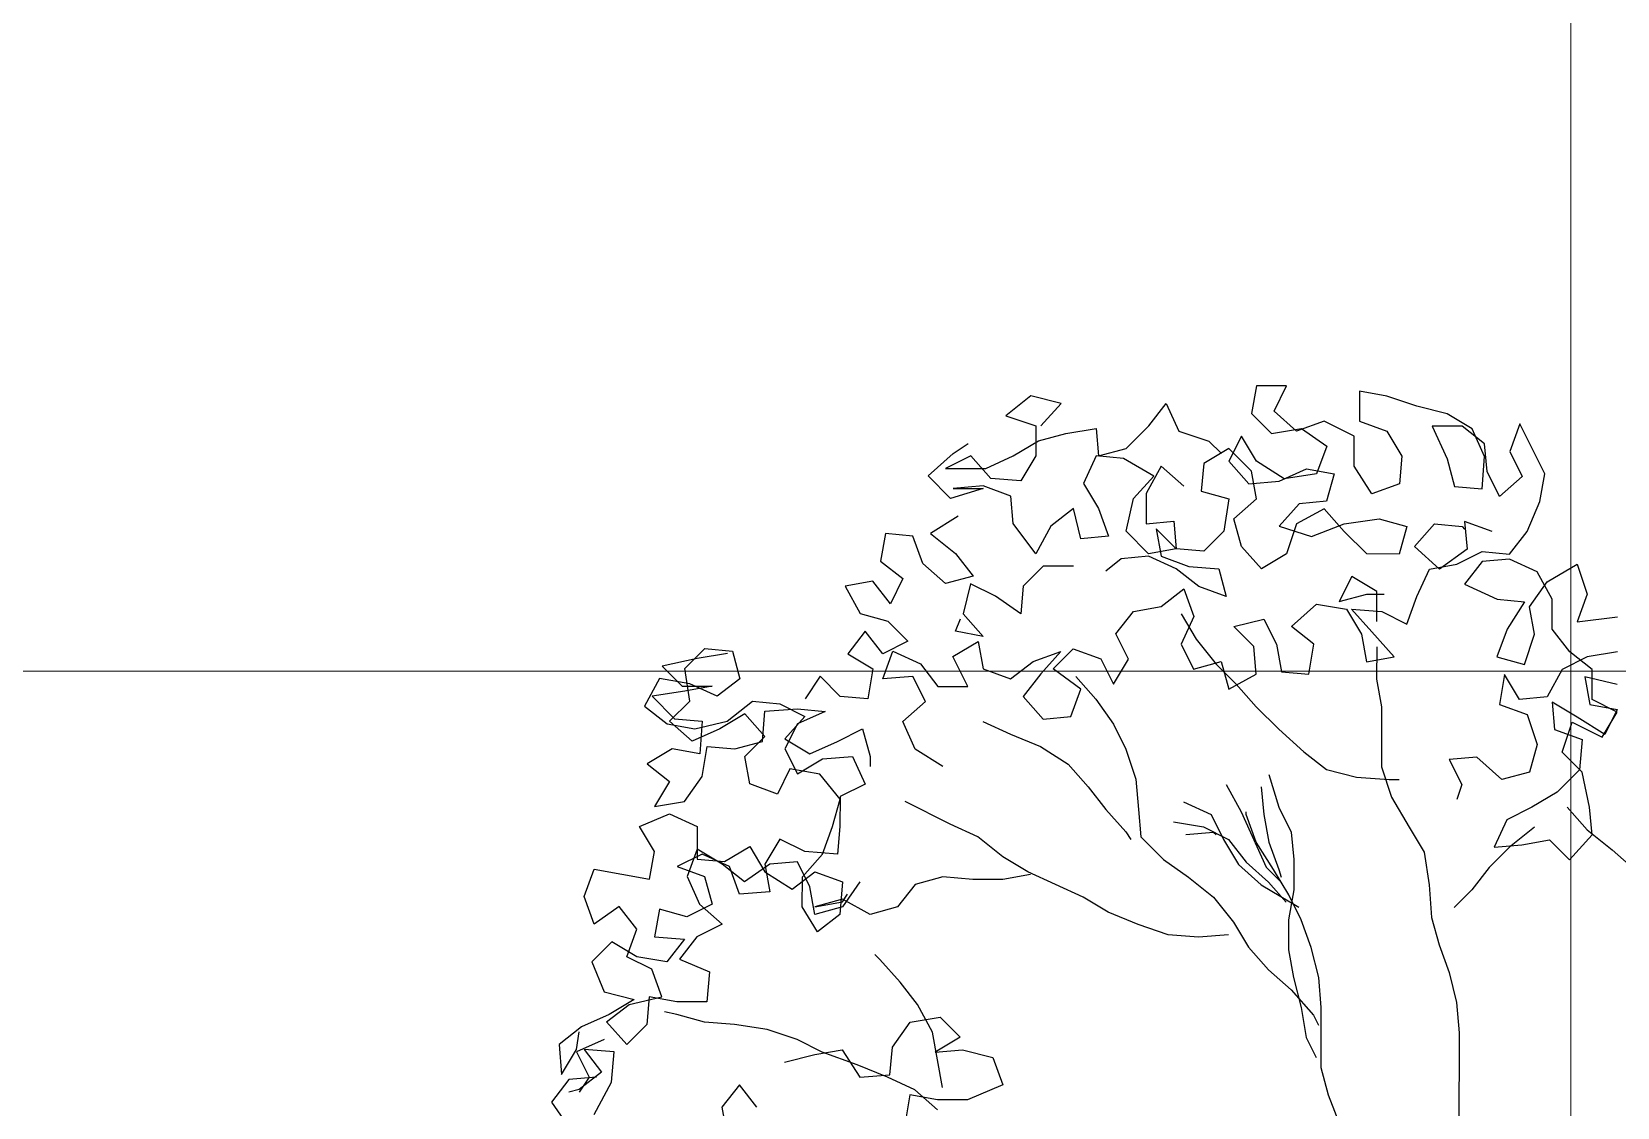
# Model space of a CAD drawing. Header units: millimetres. Extents: x 684983 to 685377, y 990360 to 990509.
# Drawn here: x 685137.092 to 685138.004, y 990431.787 to 990432.406 of the extents above; entities that cross this region are included whole.
import ezdxf

# ---------------------------------------------------------------- set-up
doc = ezdxf.new("R2010")
doc.units = ezdxf.units.MM
doc.layers.add('grid', color=8, linetype='Continuous', lineweight=9)
doc.layers.add('TEAK', color=7, linetype='Continuous')

# ---------------------------------------------------------------- blocks, each defined once
blk = doc.blocks.new('A$C25655A80')
at = {"color": 62}
for p, q in [((-0.44135, 1.98261), (-0.44328, 1.97204)), ((-0.42981, 1.9826), (-0.44135, 1.98261)), ((-0.43463, 1.97299), (-0.42981, 1.9826)), ((-0.52787, 1.97884), (-0.53749, 1.97116)), ((-0.51633, 1.97595), (-0.52787, 1.97884)), ((-0.52403, 1.9673), (-0.51633, 1.97595)), ((-0.40193, 1.98065), (-0.40194, 1.96911)), ((-0.39136, 1.97872), (-0.40193, 1.98065)), ((-0.37983, 1.97486), (-0.39136, 1.97872)), ((-0.53749, 1.97116), (-0.52595, 1.96731)), ((-0.4827, 1.96727), (-0.47596, 1.97591)), ((-0.47596, 1.97591), (-0.47116, 1.96533)), ((-0.44328, 1.97204), (-0.43559, 1.96434)), ((-0.42598, 1.96529), (-0.43463, 1.97299)), ((-0.3683, 1.97197), (-0.37983, 1.97486)), ((-0.35869, 1.96619), (-0.3683, 1.97197)), ((-0.52595, 1.96731), (-0.52596, 1.95577)), ((-0.525, 1.96154), (-0.51442, 1.96441)), ((-0.51442, 1.96441), (-0.50288, 1.96632)), ((-0.50288, 1.96632), (-0.50193, 1.95575)), ((-0.49136, 1.95862), (-0.4827, 1.96727)), ((-0.47116, 1.96533), (-0.45963, 1.96148)), ((-0.43559, 1.96434), (-0.42406, 1.96625)), ((-0.4154, 1.96913), (-0.42598, 1.96529)), ((-0.42406, 1.96625), (-0.41445, 1.95951)), ((-0.40387, 1.96335), (-0.4154, 1.96913)), ((-0.40194, 1.96911), (-0.39137, 1.96526)), ((-0.39137, 1.96526), (-0.38561, 1.95564)), ((-0.37407, 1.96717), (-0.36831, 1.95466)), ((-0.36253, 1.96716), (-0.37407, 1.96717)), ((-0.35389, 1.96042), (-0.36253, 1.96716)), ((-0.35389, 1.95561), (-0.35869, 1.96619)), ((-0.34042, 1.9681), (-0.34428, 1.95753)), ((-0.33083, 1.94886), (-0.34042, 1.9681)), ((-0.55769, 1.95676), (-0.55192, 1.9606)), ((-0.53462, 1.95578), (-0.525, 1.96154)), ((-0.50193, 1.95575), (-0.49136, 1.95862)), ((-0.45194, 1.95859), (-0.46156, 1.95283)), ((-0.45963, 1.96148), (-0.45483, 1.95667)), ((-0.44713, 1.96339), (-0.45195, 1.95378)), ((-0.4433, 1.94993), (-0.45194, 1.95859)), ((-0.44137, 1.95377), (-0.44713, 1.96339)), ((-0.41445, 1.95951), (-0.41831, 1.94894)), ((-0.40388, 1.95181), (-0.40387, 1.96335)), ((-0.35294, 1.94984), (-0.35389, 1.96042)), ((-0.56731, 1.94812), (-0.55769, 1.95676)), ((-0.55096, 1.95579), (-0.56058, 1.95099)), ((-0.54328, 1.94713), (-0.55096, 1.95579)), ((-0.5452, 1.95098), (-0.53462, 1.95578)), ((-0.52596, 1.95577), (-0.53174, 1.94616)), ((-0.50289, 1.95575), (-0.50771, 1.94518)), ((-0.49232, 1.95478), (-0.50289, 1.95575)), ((-0.48079, 1.94804), (-0.49232, 1.95478)), ((-0.4779, 1.95188), (-0.48368, 1.94131)), ((-0.46926, 1.94418), (-0.4779, 1.95188)), ((-0.46156, 1.95283), (-0.46253, 1.94225)), ((-0.45195, 1.95378), (-0.44426, 1.94512)), ((-0.4308, 1.94703), (-0.44137, 1.95377)), ((-0.39716, 1.94123), (-0.40388, 1.95181)), ((-0.38561, 1.95564), (-0.38659, 1.94507)), ((-0.36831, 1.95466), (-0.36544, 1.94409)), ((-0.35486, 1.94312), (-0.35389, 1.95561)), ((-0.34428, 1.95753), (-0.33948, 1.94791)), ((-0.55866, 1.93946), (-0.56731, 1.94812)), ((-0.56058, 1.95099), (-0.5452, 1.95098)), ((-0.53174, 1.94616), (-0.54328, 1.94713)), ((-0.48849, 1.93939), (-0.48079, 1.94804)), ((-0.44426, 1.94512), (-0.43273, 1.94607)), ((-0.44139, 1.93935), (-0.4433, 1.94993)), ((-0.43273, 1.94607), (-0.42215, 1.95087)), ((-0.41831, 1.94894), (-0.4308, 1.94703)), ((-0.42215, 1.95087), (-0.41158, 1.94894)), ((-0.41158, 1.94894), (-0.41447, 1.93836)), ((-0.34814, 1.94023), (-0.35294, 1.94984)), ((-0.33948, 1.94791), (-0.34814, 1.94023)), ((-0.33276, 1.93829), (-0.33083, 1.94886)), ((-0.54616, 1.94329), (-0.55866, 1.93946)), ((-0.54616, 1.94425), (-0.5577, 1.9433)), ((-0.5577, 1.9433), (-0.54616, 1.94329)), ((-0.53559, 1.9404), (-0.54616, 1.94425)), ((-0.53464, 1.92982), (-0.53559, 1.9404)), ((-0.50771, 1.94518), (-0.50195, 1.93556)), ((-0.48368, 1.94131), (-0.48369, 1.92978)), ((-0.46253, 1.94225), (-0.45196, 1.93936)), ((-0.38659, 1.94507), (-0.39716, 1.94123)), ((-0.36544, 1.94409), (-0.35486, 1.94312)), ((-0.51156, 1.93557), (-0.52022, 1.92885)), ((-0.50869, 1.92403), (-0.51156, 1.93557)), ((-0.50195, 1.93556), (-0.49812, 1.92498)), ((-0.49138, 1.9269), (-0.48849, 1.93939)), ((-0.45196, 1.93936), (-0.45389, 1.92686)), ((-0.45004, 1.93167), (-0.44139, 1.93935)), ((-0.42504, 1.93741), (-0.43274, 1.92877)), ((-0.41543, 1.93548), (-0.42601, 1.92972)), ((-0.41447, 1.93836), (-0.42504, 1.93741)), ((-0.40775, 1.92682), (-0.41543, 1.93548)), ((-0.33758, 1.92676), (-0.33276, 1.93829)), ((-0.55579, 1.93273), (-0.56637, 1.92601)), ((-0.526, 1.91828), (-0.53464, 1.92982)), ((-0.52022, 1.92885), (-0.526, 1.91828)), ((-0.48369, 1.92978), (-0.47312, 1.93073)), ((-0.47985, 1.92785), (-0.47793, 1.91727)), ((-0.47216, 1.92015), (-0.47985, 1.92785)), ((-0.47312, 1.93073), (-0.47216, 1.92015)), ((-0.44717, 1.92109), (-0.45004, 1.93167)), ((-0.43274, 1.92877), (-0.42025, 1.92491)), ((-0.42601, 1.92972), (-0.42987, 1.91819)), ((-0.42025, 1.92491), (-0.40775, 1.92971)), ((-0.40775, 1.92971), (-0.39429, 1.93162)), ((-0.39429, 1.93162), (-0.38372, 1.92872)), ((-0.38372, 1.92872), (-0.38661, 1.91815)), ((-0.38084, 1.92103), (-0.37314, 1.92967)), ((-0.37314, 1.92967), (-0.36257, 1.9287)), ((-0.36257, 1.9287), (-0.36161, 1.92774)), ((-0.3616, 1.93063), (-0.36065, 1.92005)), ((-0.35103, 1.92677), (-0.3616, 1.93063)), ((-0.58367, 1.92602), (-0.5856, 1.91545)), ((-0.5731, 1.92505), (-0.58367, 1.92602)), ((-0.56926, 1.91447), (-0.5731, 1.92505)), ((-0.56637, 1.92601), (-0.55676, 1.91831)), ((-0.49812, 1.92498), (-0.50869, 1.92403)), ((-0.48274, 1.91824), (-0.49138, 1.9269)), ((-0.45389, 1.92686), (-0.46159, 1.91918)), ((-0.39911, 1.91816), (-0.40775, 1.92682)), ((-0.34431, 1.91811), (-0.33758, 1.92676)), ((-0.5856, 1.91545), (-0.57696, 1.90871)), ((-0.55676, 1.91831), (-0.55004, 1.90965)), ((-0.49332, 1.91633), (-0.49909, 1.91153)), ((-0.48274, 1.91728), (-0.49332, 1.91633)), ((-0.47216, 1.92015), (-0.48274, 1.91824)), ((-0.47217, 1.91246), (-0.48274, 1.91728)), ((-0.47793, 1.91727), (-0.46736, 1.91342)), ((-0.46159, 1.91918), (-0.47216, 1.92015)), ((-0.43949, 1.91243), (-0.44717, 1.92109)), ((-0.42987, 1.91819), (-0.43949, 1.91243)), ((-0.38661, 1.91815), (-0.39911, 1.91816)), ((-0.37123, 1.91237), (-0.38084, 1.92103)), ((-0.36065, 1.92005), (-0.37123, 1.91237)), ((-0.3645, 1.91429), (-0.35489, 1.91908)), ((-0.35489, 1.91524), (-0.36163, 1.90659)), ((-0.35489, 1.91908), (-0.34431, 1.91811)), ((-0.34431, 1.91619), (-0.35489, 1.91524)), ((-0.33374, 1.91137), (-0.34431, 1.91619)), ((-0.56062, 1.90678), (-0.56926, 1.91447)), ((-0.55004, 1.90965), (-0.56062, 1.90678)), ((-0.52312, 1.91347), (-0.53082, 1.90579)), ((-0.51158, 1.91346), (-0.52312, 1.91347)), ((-0.46353, 1.90572), (-0.47217, 1.91246)), ((-0.46736, 1.91342), (-0.45583, 1.91245)), ((-0.45583, 1.91245), (-0.45295, 1.90187)), ((-0.40488, 1.90952), (-0.4097, 1.89991)), ((-0.39528, 1.90374), (-0.40488, 1.90952)), ((-0.3799, 1.9018), (-0.37508, 1.91237)), ((-0.37508, 1.91237), (-0.3645, 1.91429)), ((-0.32799, 1.90079), (-0.33374, 1.91137)), ((-0.3299, 1.90753), (-0.31836, 1.91424)), ((-0.31836, 1.91424), (-0.31453, 1.9027)), ((-0.58849, 1.90776), (-0.59907, 1.90585)), ((-0.59907, 1.90585), (-0.59331, 1.89527)), ((-0.58177, 1.8991), (-0.58849, 1.90776)), ((-0.57696, 1.90871), (-0.58177, 1.8991)), ((-0.551, 1.90677), (-0.5539, 1.89523)), ((-0.54139, 1.90195), (-0.551, 1.90677)), ((-0.53082, 1.90579), (-0.53179, 1.89521)), ((-0.47795, 1.89805), (-0.46929, 1.90477)), ((-0.46929, 1.90477), (-0.46546, 1.89419)), ((-0.45295, 1.90187), (-0.46353, 1.90572)), ((-0.39529, 1.8922), (-0.39528, 1.90374)), ((-0.36163, 1.90659), (-0.34914, 1.90081)), ((-0.33664, 1.89792), (-0.3299, 1.90753)), ((-0.53179, 1.89521), (-0.54139, 1.90195)), ((-0.48853, 1.89613), (-0.47795, 1.89805)), ((-0.42797, 1.89031), (-0.41835, 1.89895)), ((-0.41835, 1.89895), (-0.40682, 1.89702)), ((-0.4097, 1.89991), (-0.39912, 1.90278)), ((-0.40682, 1.89702), (-0.40106, 1.8874)), ((-0.40489, 1.89702), (-0.39336, 1.89605)), ((-0.39721, 1.88836), (-0.40489, 1.89702)), ((-0.39912, 1.90278), (-0.39239, 1.90278)), ((-0.38375, 1.89123), (-0.3799, 1.9018)), ((-0.34914, 1.90081), (-0.33856, 1.89984)), ((-0.33856, 1.89984), (-0.3453, 1.88927)), ((-0.33473, 1.88734), (-0.33664, 1.89792)), ((-0.328, 1.88926), (-0.32799, 1.90079)), ((-0.31453, 1.9027), (-0.31838, 1.89213)), ((-0.59331, 1.89527), (-0.58274, 1.89238)), ((-0.58274, 1.89238), (-0.57506, 1.88468)), ((-0.55679, 1.88851), (-0.55486, 1.89331)), ((-0.5539, 1.89523), (-0.54622, 1.88657)), ((-0.49527, 1.88749), (-0.48853, 1.89613)), ((-0.46546, 1.89419), (-0.47028, 1.88362)), ((-0.47026, 1.89516), (-0.46451, 1.88554)), ((-0.45008, 1.89033), (-0.43854, 1.89321)), ((-0.43854, 1.89321), (-0.43375, 1.88359)), ((-0.39336, 1.89605), (-0.38375, 1.89123)), ((-0.31838, 1.89213), (-0.303, 1.89404)), ((-0.59139, 1.88854), (-0.59813, 1.87989)), ((-0.58467, 1.87988), (-0.59139, 1.88854)), ((-0.54622, 1.88657), (-0.55679, 1.88851)), ((-0.49047, 1.87787), (-0.49527, 1.88749)), ((-0.46451, 1.88554), (-0.45682, 1.87592)), ((-0.4424, 1.88263), (-0.45008, 1.89033)), ((-0.41933, 1.88357), (-0.42797, 1.89031)), ((-0.40106, 1.8874), (-0.39914, 1.87683)), ((-0.38857, 1.87874), (-0.39721, 1.88836)), ((-0.3453, 1.88927), (-0.34916, 1.8787)), ((-0.33858, 1.87581), (-0.33473, 1.88734)), ((-0.32128, 1.8806), (-0.328, 1.88926)), ((-0.66062, 1.87418), (-0.65292, 1.88187)), ((-0.64427, 1.87994), (-0.65581, 1.87802)), ((-0.65292, 1.88187), (-0.64235, 1.88089)), ((-0.64235, 1.88089), (-0.63948, 1.87032)), ((-0.59813, 1.87989), (-0.58852, 1.87412)), ((-0.58468, 1.87027), (-0.58083, 1.88084)), ((-0.57506, 1.88468), (-0.58467, 1.87988)), ((-0.58083, 1.88084), (-0.57026, 1.87602)), ((-0.55776, 1.87889), (-0.54814, 1.88465)), ((-0.552, 1.86735), (-0.55776, 1.87889)), ((-0.54814, 1.88465), (-0.54623, 1.87408)), ((-0.527, 1.87694), (-0.51642, 1.88078)), ((-0.51642, 1.88078), (-0.52412, 1.87213)), ((-0.51931, 1.87405), (-0.51161, 1.88174)), ((-0.51161, 1.88174), (-0.50104, 1.87788)), ((-0.47028, 1.88362), (-0.46548, 1.874)), ((-0.44145, 1.87206), (-0.4424, 1.88263)), ((-0.43375, 1.88359), (-0.43183, 1.87301)), ((-0.42126, 1.87204), (-0.41933, 1.88357)), ((-0.39914, 1.87683), (-0.38857, 1.87874)), ((-0.39529, 1.88259), (-0.39531, 1.87009)), ((-0.34916, 1.8787), (-0.33858, 1.87581)), ((-0.31455, 1.87867), (-0.32417, 1.87387)), ((-0.31263, 1.87386), (-0.32128, 1.8806)), ((-0.30301, 1.88058), (-0.31455, 1.87867)), ((-0.65581, 1.87802), (-0.66927, 1.87515)), ((-0.66927, 1.87515), (-0.66159, 1.86745)), ((-0.65871, 1.86168), (-0.66062, 1.87418)), ((-0.58852, 1.87412), (-0.59046, 1.86258)), ((-0.57026, 1.87602), (-0.56354, 1.86736)), ((-0.54623, 1.87408), (-0.53566, 1.87022)), ((-0.53566, 1.87022), (-0.527, 1.87694)), ((-0.50874, 1.86635), (-0.51931, 1.87405)), ((-0.50104, 1.87788), (-0.49624, 1.86826)), ((-0.49624, 1.86826), (-0.49047, 1.87787)), ((-0.46548, 1.874), (-0.4549, 1.87688)), ((-0.45682, 1.87592), (-0.44914, 1.86822)), ((-0.4549, 1.87688), (-0.45203, 1.8663)), ((-0.43183, 1.87301), (-0.42126, 1.87204)), ((-0.32417, 1.87387), (-0.32994, 1.86331)), ((-0.31264, 1.86233), (-0.31263, 1.87386)), ((-0.67024, 1.87035), (-0.67602, 1.85978)), ((-0.6587, 1.86841), (-0.67024, 1.87035)), ((-0.66159, 1.86745), (-0.65005, 1.86744)), ((-0.65005, 1.86744), (-0.66063, 1.86553)), ((-0.64813, 1.8636), (-0.6587, 1.86841)), ((-0.63948, 1.87032), (-0.64813, 1.8636)), ((-0.60871, 1.87125), (-0.61449, 1.8626)), ((-0.60103, 1.86355), (-0.60871, 1.87125)), ((-0.57315, 1.87122), (-0.58468, 1.87027)), ((-0.56835, 1.8616), (-0.57315, 1.87122)), ((-0.56354, 1.86736), (-0.552, 1.86735)), ((-0.52412, 1.87213), (-0.53086, 1.86349)), ((-0.51066, 1.87116), (-0.50298, 1.8625)), ((-0.45203, 1.8663), (-0.44145, 1.87206)), ((-0.44914, 1.86822), (-0.44146, 1.85956)), ((-0.39531, 1.87009), (-0.39339, 1.85952)), ((-0.34628, 1.87197), (-0.34821, 1.86044)), ((-0.34052, 1.86235), (-0.34628, 1.87197)), ((-0.31552, 1.87098), (-0.3136, 1.86041)), ((-0.30302, 1.86809), (-0.31552, 1.87098)), ((-0.66063, 1.86553), (-0.67313, 1.86362)), ((-0.67313, 1.86362), (-0.66448, 1.85496)), ((-0.66641, 1.854), (-0.65871, 1.86168)), ((-0.6443, 1.85398), (-0.63468, 1.86166)), ((-0.63468, 1.86166), (-0.6241, 1.86069)), ((-0.6241, 1.86069), (-0.6145, 1.85588)), ((-0.59046, 1.86258), (-0.60103, 1.86355)), ((-0.57701, 1.85392), (-0.56835, 1.8616)), ((-0.53086, 1.86349), (-0.52317, 1.85483)), ((-0.5126, 1.85578), (-0.50874, 1.86635)), ((-0.50298, 1.8625), (-0.49626, 1.85288)), ((-0.34821, 1.86044), (-0.33764, 1.85658)), ((-0.32994, 1.86331), (-0.34052, 1.86235)), ((-0.32802, 1.86138), (-0.32707, 1.85081)), ((-0.31842, 1.8556), (-0.32802, 1.86138)), ((-0.3136, 1.86041), (-0.30303, 1.85847)), ((-0.30303, 1.85751), (-0.31264, 1.86233)), ((-0.67602, 1.85978), (-0.66737, 1.85304)), ((-0.66448, 1.85496), (-0.65391, 1.85399)), ((-0.63757, 1.85686), (-0.64718, 1.8511)), ((-0.62988, 1.8482), (-0.63757, 1.85686)), ((-0.63085, 1.84628), (-0.62987, 1.85781)), ((-0.62987, 1.85781), (-0.61738, 1.85876)), ((-0.6145, 1.85588), (-0.62219, 1.84723)), ((-0.61738, 1.85876), (-0.6068, 1.85779)), ((-0.6068, 1.85779), (-0.61738, 1.85299)), ((-0.52317, 1.85483), (-0.5126, 1.85578)), ((-0.44146, 1.85956), (-0.43281, 1.8509)), ((-0.39339, 1.85952), (-0.39341, 1.83645)), ((-0.33764, 1.85658), (-0.33381, 1.84504)), ((-0.30785, 1.84887), (-0.31842, 1.8556)), ((-0.30881, 1.84791), (-0.30303, 1.85751)), ((-0.30303, 1.85847), (-0.30785, 1.84887)), ((-0.66737, 1.85304), (-0.6568, 1.85111)), ((-0.65776, 1.8463), (-0.66641, 1.854)), ((-0.64718, 1.8511), (-0.65776, 1.8463)), ((-0.6568, 1.85111), (-0.6443, 1.85398)), ((-0.65391, 1.85399), (-0.65488, 1.84149)), ((-0.61738, 1.85299), (-0.6222, 1.84339)), ((-0.60201, 1.84625), (-0.59239, 1.85105)), ((-0.59239, 1.85105), (-0.58952, 1.84047)), ((-0.57221, 1.84334), (-0.57701, 1.85392)), ((-0.54625, 1.85389), (-0.53568, 1.84907)), ((-0.53568, 1.84907), (-0.52414, 1.84426)), ((-0.49626, 1.85288), (-0.49146, 1.84327)), ((-0.43281, 1.8509), (-0.42321, 1.84224)), ((-0.32707, 1.85081), (-0.3165, 1.84695)), ((-0.3242, 1.84215), (-0.32034, 1.85368)), ((-0.32034, 1.85368), (-0.30881, 1.84791)), ((-0.66546, 1.84343), (-0.67507, 1.83767)), ((-0.65488, 1.84149), (-0.66546, 1.84343)), ((-0.65393, 1.83284), (-0.652, 1.84437)), ((-0.652, 1.84437), (-0.64142, 1.8434)), ((-0.64142, 1.8434), (-0.63085, 1.84628)), ((-0.63758, 1.84052), (-0.62988, 1.8482)), ((-0.6222, 1.84339), (-0.6174, 1.83377)), ((-0.62219, 1.84723), (-0.61259, 1.84145)), ((-0.61259, 1.84145), (-0.60201, 1.84625)), ((-0.56164, 1.8366), (-0.57221, 1.84334)), ((-0.52414, 1.84426), (-0.51358, 1.83752)), ((-0.49146, 1.84327), (-0.48763, 1.83173)), ((-0.42321, 1.84224), (-0.41456, 1.83551)), ((-0.33381, 1.84504), (-0.3367, 1.83447)), ((-0.3165, 1.84695), (-0.31747, 1.83542)), ((-0.67507, 1.83767), (-0.66643, 1.83093)), ((-0.63567, 1.82994), (-0.63758, 1.84052)), ((-0.6174, 1.83377), (-0.60778, 1.83953)), ((-0.60778, 1.83953), (-0.59625, 1.84048)), ((-0.59625, 1.84048), (-0.59145, 1.8299)), ((-0.58952, 1.84047), (-0.58952, 1.83663)), ((-0.51358, 1.83752), (-0.50589, 1.82886)), ((-0.39341, 1.83645), (-0.38958, 1.82491)), ((-0.35688, 1.84026), (-0.36746, 1.83931)), ((-0.36746, 1.83931), (-0.36266, 1.82969)), ((-0.34728, 1.8316), (-0.35688, 1.84026)), ((-0.31651, 1.83445), (-0.3242, 1.84215)), ((-0.66643, 1.83093), (-0.67221, 1.82132)), ((-0.66067, 1.82323), (-0.65393, 1.83284)), ((-0.62028, 1.83569), (-0.6251, 1.82608)), ((-0.60875, 1.83376), (-0.62028, 1.83569)), ((-0.60107, 1.82414), (-0.60875, 1.83376)), ((-0.48763, 1.83173), (-0.48668, 1.82019)), ((-0.43668, 1.8336), (-0.43284, 1.8211)), ((-0.41456, 1.83551), (-0.40303, 1.83261)), ((-0.40303, 1.83261), (-0.39053, 1.83164)), ((-0.39053, 1.83164), (-0.38669, 1.83163)), ((-0.3367, 1.83447), (-0.34728, 1.8316)), ((-0.31747, 1.83542), (-0.32613, 1.82677)), ((-0.31364, 1.82099), (-0.31651, 1.83445)), ((-0.6251, 1.82608), (-0.63567, 1.82994)), ((-0.60396, 1.81357), (-0.60107, 1.82414)), ((-0.60107, 1.8251), (-0.60108, 1.81357)), ((-0.59145, 1.8299), (-0.60107, 1.8251)), ((-0.50589, 1.82886), (-0.49917, 1.8202)), ((-0.45302, 1.82977), (-0.44726, 1.81919)), ((-0.43956, 1.8288), (-0.43861, 1.81822)), ((-0.38958, 1.82491), (-0.38286, 1.81337)), ((-0.36266, 1.82969), (-0.36459, 1.82392)), ((-0.32613, 1.82677), (-0.33575, 1.82101)), ((-0.67798, 1.81364), (-0.66644, 1.81843)), ((-0.67221, 1.82132), (-0.66067, 1.82323)), ((-0.66644, 1.81843), (-0.65587, 1.81362)), ((-0.55878, 1.81449), (-0.57607, 1.82316)), ((-0.49917, 1.8202), (-0.49149, 1.81154)), ((-0.48668, 1.82019), (-0.48572, 1.80962)), ((-0.46937, 1.82306), (-0.4588, 1.81824)), ((-0.4588, 1.81824), (-0.454, 1.80862)), ((-0.44726, 1.81919), (-0.43767, 1.79804)), ((-0.44534, 1.81823), (-0.44534, 1.81919)), ((-0.44151, 1.80765), (-0.44534, 1.81823)), ((-0.43861, 1.81822), (-0.4367, 1.80765)), ((-0.43284, 1.8211), (-0.42804, 1.81148)), ((-0.33575, 1.82101), (-0.34537, 1.81622)), ((-0.32229, 1.821), (-0.31461, 1.81234)), ((-0.31269, 1.81042), (-0.31364, 1.82099)), ((-0.67222, 1.80402), (-0.67798, 1.81364)), ((-0.65587, 1.81362), (-0.65588, 1.80112)), ((-0.60782, 1.803), (-0.60396, 1.81357)), ((-0.60108, 1.81357), (-0.60205, 1.80299)), ((-0.54821, 1.80967), (-0.55878, 1.81449)), ((-0.47322, 1.81537), (-0.46169, 1.81344)), ((-0.46169, 1.81344), (-0.45208, 1.80862)), ((-0.38286, 1.81337), (-0.3771, 1.80375)), ((-0.34537, 1.81622), (-0.35018, 1.80565)), ((-0.3348, 1.81332), (-0.34442, 1.80564)), ((-0.31461, 1.81234), (-0.305, 1.80464)), ((-0.64531, 1.80015), (-0.63569, 1.80591)), ((-0.63569, 1.80591), (-0.62993, 1.79629)), ((-0.62415, 1.80878), (-0.62993, 1.79917)), ((-0.61454, 1.80397), (-0.62415, 1.80878)), ((-0.5386, 1.80197), (-0.54821, 1.80967)), ((-0.49149, 1.81154), (-0.48957, 1.80866)), ((-0.48572, 1.80962), (-0.47708, 1.80096)), ((-0.46842, 1.81056), (-0.45784, 1.81151)), ((-0.45784, 1.81151), (-0.45688, 1.81055)), ((-0.454, 1.80862), (-0.44824, 1.79901)), ((-0.45208, 1.80862), (-0.44536, 1.79997)), ((-0.43479, 1.79707), (-0.44151, 1.80765)), ((-0.4367, 1.80765), (-0.43286, 1.79707)), ((-0.42804, 1.81148), (-0.42709, 1.80091)), ((-0.35018, 1.80565), (-0.33961, 1.8066)), ((-0.33961, 1.8066), (-0.32903, 1.80851)), ((-0.32903, 1.80851), (-0.32135, 1.80081)), ((-0.32135, 1.80081), (-0.31269, 1.81042)), ((-0.67415, 1.79345), (-0.67222, 1.80402)), ((-0.65396, 1.80304), (-0.66357, 1.79824)), ((-0.65588, 1.80496), (-0.65973, 1.79439)), ((-0.64627, 1.79919), (-0.65588, 1.80496)), ((-0.65588, 1.80112), (-0.64531, 1.80015)), ((-0.64339, 1.79822), (-0.65396, 1.80304)), ((-0.61743, 1.80012), (-0.62801, 1.79917)), ((-0.61263, 1.79051), (-0.61743, 1.80012)), ((-0.61551, 1.79435), (-0.60782, 1.803)), ((-0.60205, 1.80299), (-0.61454, 1.80397)), ((-0.52899, 1.7962), (-0.5386, 1.80197)), ((-0.47708, 1.80096), (-0.46747, 1.79422)), ((-0.44536, 1.79997), (-0.43671, 1.79227)), ((-0.42709, 1.80091), (-0.4271, 1.78937)), ((-0.3771, 1.80375), (-0.37519, 1.79125)), ((-0.34442, 1.80564), (-0.35211, 1.79796)), ((-0.305, 1.80464), (-0.29636, 1.79694)), ((-0.69915, 1.78674), (-0.6953, 1.79731)), ((-0.6953, 1.79731), (-0.67415, 1.79345)), ((-0.66357, 1.79824), (-0.653, 1.79439)), ((-0.65973, 1.79439), (-0.65494, 1.78381)), ((-0.653, 1.79439), (-0.65013, 1.78381)), ((-0.63763, 1.79245), (-0.64627, 1.79919)), ((-0.63955, 1.78765), (-0.64339, 1.79822)), ((-0.62801, 1.79917), (-0.63763, 1.79245)), ((-0.62993, 1.79917), (-0.62802, 1.7886)), ((-0.62993, 1.79629), (-0.61936, 1.78955)), ((-0.61936, 1.78955), (-0.61071, 1.79627)), ((-0.61552, 1.78282), (-0.61551, 1.79435)), ((-0.61071, 1.79627), (-0.60013, 1.79242)), ((-0.56168, 1.7943), (-0.57226, 1.79143)), ((-0.55015, 1.79333), (-0.56168, 1.7943)), ((-0.52803, 1.79523), (-0.53861, 1.79332)), ((-0.50785, 1.78656), (-0.52899, 1.7962)), ((-0.46747, 1.79422), (-0.45787, 1.78652)), ((-0.44824, 1.79901), (-0.4396, 1.79131)), ((-0.43767, 1.79804), (-0.43191, 1.79226)), ((-0.42903, 1.78745), (-0.43479, 1.79707)), ((-0.43286, 1.79707), (-0.4319, 1.79418)), ((-0.35211, 1.79796), (-0.35885, 1.78931)), ((-0.62802, 1.7886), (-0.63955, 1.78765)), ((-0.61072, 1.77993), (-0.61263, 1.79051)), ((-0.60013, 1.79242), (-0.60111, 1.77992)), ((-0.59341, 1.79241), (-0.60014, 1.7828)), ((-0.60014, 1.78473), (-0.59822, 1.78761)), ((-0.57226, 1.79143), (-0.57899, 1.78278)), ((-0.53861, 1.79332), (-0.55015, 1.79333)), ((-0.4396, 1.79131), (-0.42519, 1.78264)), ((-0.43671, 1.79227), (-0.42999, 1.78457)), ((-0.4271, 1.78937), (-0.42904, 1.77784)), ((-0.42423, 1.77784), (-0.42903, 1.78745)), ((-0.37519, 1.79125), (-0.37424, 1.77875)), ((-0.35885, 1.78931), (-0.36559, 1.78259)), ((-0.69532, 1.77616), (-0.69915, 1.78674)), ((-0.6857, 1.78288), (-0.69532, 1.77616)), ((-0.67898, 1.77422), (-0.6857, 1.78288)), ((-0.67032, 1.78191), (-0.67225, 1.77133)), ((-0.65975, 1.77901), (-0.67032, 1.78191)), ((-0.65013, 1.78381), (-0.65975, 1.77901)), ((-0.65494, 1.78381), (-0.64629, 1.77612)), ((-0.60976, 1.7732), (-0.61552, 1.78282)), ((-0.60014, 1.78569), (-0.61072, 1.78281)), ((-0.61072, 1.78281), (-0.60014, 1.78473)), ((-0.60014, 1.7828), (-0.61072, 1.77993)), ((-0.58957, 1.77991), (-0.60014, 1.78569)), ((-0.57899, 1.78278), (-0.58957, 1.77991)), ((-0.49825, 1.78079), (-0.50785, 1.78656)), ((-0.45787, 1.78652), (-0.45019, 1.7769)), ((-0.64629, 1.77612), (-0.65591, 1.77132)), ((-0.60111, 1.77992), (-0.60976, 1.7732)), ((-0.48672, 1.77597), (-0.49825, 1.78079)), ((-0.47518, 1.77211), (-0.48672, 1.77597)), ((-0.45019, 1.7769), (-0.44443, 1.76728)), ((-0.42904, 1.77784), (-0.42905, 1.7663)), ((-0.42039, 1.76726), (-0.42423, 1.77784)), ((-0.37424, 1.77875), (-0.37137, 1.76817)), ((-0.6886, 1.76943), (-0.69629, 1.76174)), ((-0.67899, 1.76365), (-0.6886, 1.76943)), ((-0.68283, 1.76365), (-0.67898, 1.77422)), ((-0.67225, 1.77133), (-0.66072, 1.77036)), ((-0.66072, 1.77036), (-0.66745, 1.76172)), ((-0.65591, 1.77132), (-0.66265, 1.76267)), ((-0.46365, 1.77114), (-0.47518, 1.77211)), ((-0.45211, 1.77209), (-0.46365, 1.77114)), ((-0.67322, 1.75884), (-0.68283, 1.76365)), ((-0.66745, 1.76172), (-0.67899, 1.76365)), ((-0.58574, 1.7626), (-0.58766, 1.76453)), ((-0.44443, 1.76728), (-0.43674, 1.75862)), ((-0.42905, 1.7663), (-0.42713, 1.75573)), ((-0.41752, 1.75572), (-0.42039, 1.76726)), ((-0.37137, 1.76817), (-0.36753, 1.7576)), ((-0.69629, 1.76174), (-0.6915, 1.7502)), ((-0.66939, 1.74826), (-0.67322, 1.75884)), ((-0.66265, 1.76267), (-0.65112, 1.75786)), ((-0.65112, 1.75786), (-0.65209, 1.74632)), ((-0.57806, 1.75394), (-0.58574, 1.7626)), ((-0.43674, 1.75862), (-0.4281, 1.75092)), ((-0.36753, 1.7576), (-0.36466, 1.74606)), ((-0.57134, 1.74529), (-0.57806, 1.75394)), ((-0.42713, 1.75573), (-0.42426, 1.74419)), ((-0.41657, 1.74418), (-0.41752, 1.75572)), ((-0.6915, 1.7502), (-0.67996, 1.74731)), ((-0.69055, 1.73867), (-0.68189, 1.74539)), ((-0.67996, 1.74731), (-0.68958, 1.74155)), ((-0.68189, 1.74539), (-0.66939, 1.74826)), ((-0.6742, 1.74826), (-0.67517, 1.73769)), ((-0.66362, 1.74633), (-0.6742, 1.74826)), ((-0.65209, 1.74632), (-0.66362, 1.74633)), ((-0.56558, 1.73471), (-0.57134, 1.74529)), ((-0.4281, 1.75092), (-0.41946, 1.7413)), ((-0.36466, 1.74606), (-0.36371, 1.73452)), ((-0.68958, 1.74155), (-0.70016, 1.73675)), ((-0.66363, 1.74153), (-0.66843, 1.74249)), ((-0.65306, 1.73863), (-0.66363, 1.74153)), ((-0.57423, 1.73856), (-0.56269, 1.74047)), ((-0.56269, 1.74047), (-0.55501, 1.73277)), ((-0.42426, 1.74419), (-0.42235, 1.73265)), ((-0.41946, 1.7413), (-0.41754, 1.73745)), ((-0.41659, 1.72111), (-0.41657, 1.74418)), ((-0.70016, 1.73675), (-0.70882, 1.73003)), ((-0.70209, 1.7281), (-0.70112, 1.73483)), ((-0.68286, 1.73001), (-0.69055, 1.73867)), ((-0.67517, 1.73769), (-0.68286, 1.73001)), ((-0.64152, 1.73766), (-0.65306, 1.73863)), ((-0.62903, 1.73573), (-0.64152, 1.73766)), ((-0.61749, 1.73187), (-0.62903, 1.73573)), ((-0.58097, 1.72895), (-0.57423, 1.73856)), ((-0.56175, 1.71355), (-0.56558, 1.73471)), ((-0.55501, 1.73277), (-0.56463, 1.72702)), ((-0.36371, 1.73452), (-0.36374, 1.69703)), ((-0.70882, 1.73003), (-0.70787, 1.71849)), ((-0.70787, 1.71849), (-0.70209, 1.7281)), ((-0.69151, 1.73194), (-0.70209, 1.72714)), ((-0.70209, 1.72714), (-0.69729, 1.71752)), ((-0.69921, 1.7281), (-0.69249, 1.71944)), ((-0.68767, 1.72713), (-0.69921, 1.7281)), ((-0.68864, 1.71559), (-0.68767, 1.72713)), ((-0.60788, 1.72705), (-0.61749, 1.73187)), ((-0.61077, 1.7261), (-0.60019, 1.72801)), ((-0.59443, 1.72224), (-0.60788, 1.72705)), ((-0.60019, 1.72801), (-0.59347, 1.71743)), ((-0.58194, 1.71838), (-0.58097, 1.72895)), ((-0.56463, 1.72702), (-0.55405, 1.72797)), ((-0.55405, 1.72797), (-0.54252, 1.72507)), ((-0.42235, 1.73265), (-0.41851, 1.72496)), ((-0.62231, 1.72322), (-0.61077, 1.7261)), ((-0.5829, 1.71742), (-0.59443, 1.72224)), ((-0.54252, 1.72507), (-0.53868, 1.71449)), ((-0.41372, 1.71053), (-0.41659, 1.72111)), ((-0.70499, 1.71657), (-0.71172, 1.70792)), ((-0.69441, 1.71752), (-0.70499, 1.71657)), ((-0.69249, 1.71944), (-0.70114, 1.71272)), ((-0.69729, 1.71752), (-0.70114, 1.71176)), ((-0.69539, 1.7031), (-0.68864, 1.71559)), ((-0.63962, 1.71459), (-0.64636, 1.70594)), ((-0.6329, 1.70593), (-0.63962, 1.71459)), ((-0.59347, 1.71743), (-0.58194, 1.71838)), ((-0.57233, 1.7126), (-0.5829, 1.71742)), ((-0.53868, 1.71449), (-0.55215, 1.70874)), ((-0.70114, 1.71272), (-0.70499, 1.71176)), ((-0.57425, 1.71068), (-0.57619, 1.69915)), ((-0.56368, 1.70875), (-0.57425, 1.71068)), ((-0.56368, 1.7049), (-0.57233, 1.7126)), ((-0.55215, 1.70874), (-0.56368, 1.70875)), ((-0.40892, 1.69803), (-0.41372, 1.71053)), ((-0.71172, 1.70792), (-0.705, 1.6983)), ((-0.64636, 1.70594), (-0.64444, 1.69537))]:
    blk.add_line(p, q, dxfattribs=at)
blk = doc.blocks.new('TR')
blk.add_blockref('A$C25655A80', (0.01921, 0.01485, 1.34531))

msp = doc.modelspace()

# ---------------------------------------------------------------- linework, layer by layer
at = {"layer": 'grid'}
for p, q in [((685137.9771, 990509.15479), (685137.9771, 990377.92352)), ((685221.15913, 990432.03806), (685118.72704, 990432.03806))]:
    msp.add_line(p, q, dxfattribs=at)

# ---------------------------------------------------------------- block references
at = {"layer": 'TEAK', "xscale": 1.5, "yscale": 1.5, "zscale": 1.5}
msp.add_blockref('TR', (685138.42947, 990429.206, 99.475), dxfattribs=at)

doc.saveas('drawing.dxf')
